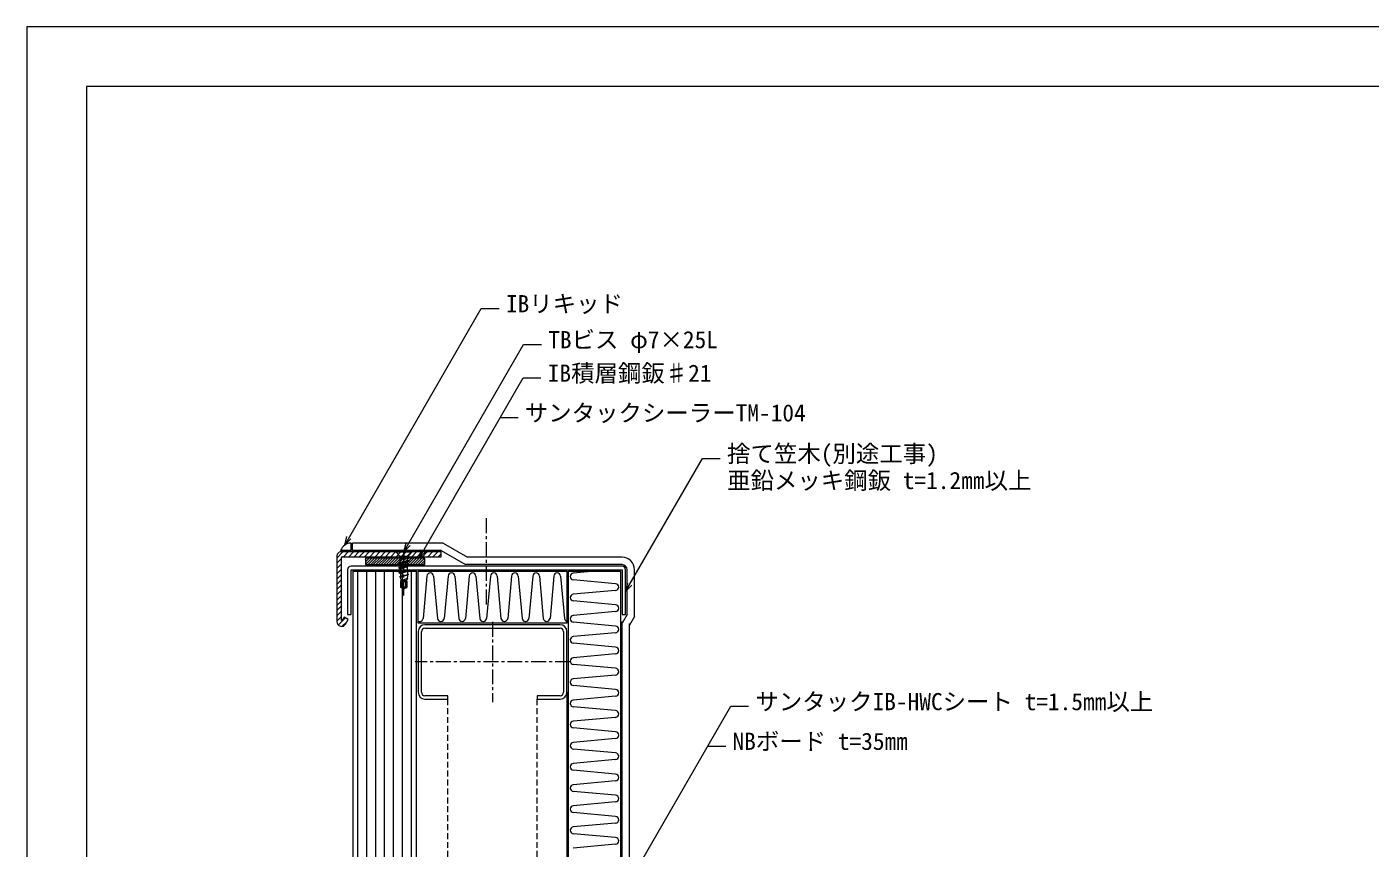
# Model space of a CAD drawing. Units: millimetres, scale not verified. Extents: x -840 to 840, y -594 to 594.
# Drawn here: x -840 to 63, y 42 to 594 of the extents above; entities that cross this region are included whole.
import ezdxf
from ezdxf.enums import TextEntityAlignment as Align

# ---------------------------------------------------------------- set-up
doc = ezdxf.new("R2010")
doc.units = ezdxf.units.MM
doc.header["$LTSCALE"] = 2
doc.linetypes.add('CHAIN1', pattern=[8, 5, -1, 1, -1])
doc.linetypes.add('DASHED2', pattern=[3, 2, -1])
for name, color, linetype, lineweight in [('0-0_鋼材(受け鋼鈑)', 7, 'Continuous', 9), ('0-1_輪郭線', 2, 'Continuous', 9), ('0-2_図面枠', 7, 'Continuous', 9), ('0-3_文字', 5, 'Continuous', 9), ('0-7_部材(ﾋﾞｽ類)', 7, 'Continuous', 9), ('0-8_中心線', 2, 'CHAIN1', 9), ('0-A_断熱材', 4, 'Continuous', 9), ('0-B_IBｼｰﾄ', 4, 'Continuous', 9), ('0-C_部材(積層鋼板)', 4, 'Continuous', 9), ('0-D_IBリキッド', 7, 'Continuous', 9), ('0-E_寸法線', 7, 'Continuous', 9), ('1-1_鋼材(C型・H鋼ｅｔｃ)', 7, 'Continuous', 9), ('1-2_躯体', 7, 'Continuous', 9), ('1-3_ブチルﾃｰﾌﾟ', 4, 'Continuous', 9)]:
    doc.layers.add(name, color=color, linetype=linetype, lineweight=lineweight)
doc.styles.add('ＭＳ ゴシック', font='')
doc.styles.get('ＭＳ ゴシック').set_extended_font_data('MS Gothic')

msp = doc.modelspace()

# ---------------------------------------------------------------- linework, layer by layer
at = {"layer": '0-0_鋼材(受け鋼鈑)'}
msp.add_line((-440.057, 231.646), (-622.057, 231.646), dxfattribs=at)
at = {"layer": '0-0_鋼材(受け鋼鈑)', "linetype": 'DASHED2'}
for p, q in [((-557.057, -485.754), (-557.057, 142.246)), ((-497.057, -485.754), (-497.057, 142.246))]:
    msp.add_line(p, q, dxfattribs=at)
at = {"layer": '0-0_鋼材(受け鋼鈑)'}
for points in [[(-624.457, 229.246), (-624.457, 199.246), (-622.057, 199.246)], [(-622.057, 199.246), (-622.057, 229.246), (-440.057, 229.246), (-440.057, 199.246), (-437.657, 199.246), (-437.657, 229.246)]]:
    msp.add_lwpolyline(points, dxfattribs=at)
for centre, start, end in [((-622.057, 229.246), 90, 180), ((-440.057, 229.246), 0, 90)]:
    msp.add_arc(centre, 2.4, start, end, dxfattribs=at)
at = {"layer": '0-1_輪郭線'}
msp.add_lwpolyline([(800, 554), (-800, 554), (-800, -554), (800, -554)], close=True, dxfattribs=at)
at = {"layer": '0-2_図面枠'}
msp.add_lwpolyline([(840, -594), (840, 594), (-840, 594), (-840, -594)], close=True, dxfattribs=at)
at = {"layer": '0-7_部材(ﾋﾞｽ類)'}
for p, q in [((-592.146, 241.306), (-581.118, 241.306)), ((-592.146, 241.306), (-592.146, 241.146)), ((-592.146, 241.146), (-581.118, 241.146)), ((-589.398, 238.398), (-592.146, 241.146)), ((-589.398, 238.398), (-583.866, 238.398)), ((-589.398, 238.398), (-589.398, 237.191)), ((-589.398, 237.191), (-583.866, 237.191)), ((-589.138, 233.751), (-589.138, 236.867)), ((-589.132, 237.1), (-589.132, 237.191)), ((-588.178, 237.101), (-588.158, 237.101)), ((-588.178, 237.014), (-588.158, 237.014)), ((-584.138, 235.277), (-584.138, 237.191)), ((-583.866, 238.398), (-581.118, 241.146)), ((-583.866, 238.398), (-583.866, 237.191)), ((-581.118, 241.306), (-581.118, 241.146)), ((-589.132, 230.657), (-589.132, 232.953)), ((-589.132, 227.594), (-589.132, 229.859)), ((-589.01, 226.73), (-588.872, 224.53)), ((-589.01, 224.475), (-584.172, 225.988)), ((-583.457, 225.988), (-589.01, 224.475)), ((-584.172, 228.27), (-584.255, 225.988)), ((-583.457, 225.988), (-584.172, 225.988)), ((-583.457, 225.988), (-584.172, 225.493)), ((-584.132, 232.181), (-584.132, 234.451)), ((-584.132, 229.119), (-584.132, 231.356)), ((-589.505, 224.475), (-589.01, 224.475)), ((-584.172, 225.493), (-589.01, 224.173)), ((-589.01, 221.795), (-588.872, 221.795)), ((-588.872, 224.173), (-588.706, 221.865)), ((-583.952, 223.335), (-588.872, 221.795)), ((-584.31, 223.115), (-588.872, 221.658)), ((-588.442, 221.308), (-588.707, 221.725)), ((-588.222, 217.81), (-588.607, 217.325)), ((-586.632, 216.308), (-588.607, 217.325)), ((-588.222, 217.81), (-588.222, 221.308)), ((-586.582, 216.333), (-588.222, 217.81)), ((-586.632, 221.308), (-585.837, 222.628)), ((-586.632, 216.308), (-586.632, 221.308)), ((-586.632, 216.308), (-584.575, 217.325)), ((-586.631, 216.374), (-584.877, 217.628)), ((-586.258, 221.929), (-584.877, 221.929)), ((-584.877, 217.628), (-584.877, 221.929)), ((-584.575, 217.325), (-584.877, 217.628)), ((-584.722, 221.308), (-584.455, 223.057)), ((-584.311, 225.446), (-584.455, 223.251)), ((-583.952, 223.335), (-584.31, 223.115)), ((-583.952, 223.335), (-584.255, 223.335))]:
    msp.add_line(p, q, dxfattribs=at)
for points in [[(-582.935, 235.143), (-584.172, 235.281), (-589.01, 233.768), (-590.33, 233.592), (-589.01, 232.888), (-584.172, 234.428)], [(-582.935, 232.048), (-584.172, 232.186), (-589.01, 230.673), (-590.33, 230.497), (-589.01, 229.793), (-584.172, 231.333)], [(-582.935, 228.985), (-584.172, 229.123), (-589.01, 227.61), (-590.33, 227.434), (-589.01, 226.73), (-584.172, 228.27)]]:
    msp.add_lwpolyline(points, close=True, dxfattribs=at)
for points in [[(-583.177, 235.17), (-584.119, 235.056), (-584.448, 235.001), (-584.776, 234.939), (-585.104, 234.869), (-585.432, 234.793), (-585.758, 234.709), (-586.084, 234.619), (-586.408, 234.523), (-586.731, 234.422), (-587.053, 234.315), (-587.231, 234.247), (-587.414, 234.18), (-587.6, 234.112), (-587.79, 234.045), (-587.984, 233.977), (-588.182, 233.91), (-588.385, 233.842), (-588.592, 233.775), (-588.804, 233.707), (-589.021, 233.64), (-589.149, 233.616), (-589.277, 233.596), (-589.406, 233.578), (-589.536, 233.564), (-589.665, 233.552), (-589.793, 233.542), (-589.92, 233.535), (-590.045, 233.531), (-590.167, 233.528), (-590.209, 233.528)], [(-582.935, 235.143), (-584.127, 234.99), (-584.461, 234.93), (-584.794, 234.863), (-585.125, 234.789), (-585.453, 234.71), (-585.779, 234.625), (-586.102, 234.534), (-586.422, 234.437), (-586.739, 234.336), (-587.053, 234.228), (-587.231, 234.161), (-587.414, 234.093), (-587.6, 234.026), (-587.79, 233.958), (-587.984, 233.891), (-588.182, 233.823), (-588.385, 233.756), (-588.592, 233.688), (-588.804, 233.621), (-589.021, 233.553), (-589.133, 233.537), (-589.25, 233.523), (-589.371, 233.51), (-589.495, 233.498), (-589.622, 233.487), (-589.752, 233.476), (-589.884, 233.467), (-590.018, 233.458), (-590.072, 233.455)], [(-588.452, 237.191), (-589.486, 237.053), (-588.166, 236.349), (-585.522, 237.191)], [(-588.178, 237.101), (-588.306, 237.077), (-588.434, 237.056), (-588.563, 237.039), (-588.693, 237.025), (-588.822, 237.013), (-588.95, 237.003), (-589.077, 236.996), (-589.201, 236.992), (-589.324, 236.989), (-589.366, 236.989)], [(-588.178, 237.014), (-588.29, 236.998), (-588.407, 236.984), (-588.528, 236.971), (-588.652, 236.959), (-588.779, 236.948), (-588.909, 236.937), (-589.041, 236.928), (-589.174, 236.919), (-589.229, 236.916)], [(-587.89, 237.191), (-587.961, 237.168), (-588.178, 237.101), (-588.158, 237.101)], [(-587.622, 237.191), (-587.749, 237.149), (-587.961, 237.082), (-588.178, 237.014), (-588.158, 237.014)], [(-583.177, 232.075), (-584.119, 231.961), (-584.448, 231.907), (-584.776, 231.844), (-585.104, 231.775), (-585.432, 231.698), (-585.758, 231.614), (-586.084, 231.525), (-586.408, 231.429), (-586.731, 231.327), (-587.053, 231.22), (-587.231, 231.152), (-587.414, 231.085), (-587.6, 231.017), (-587.79, 230.95), (-587.984, 230.882), (-588.182, 230.815), (-588.385, 230.747), (-588.592, 230.68), (-588.804, 230.612), (-589.021, 230.545), (-589.149, 230.521), (-589.277, 230.501), (-589.406, 230.483), (-589.536, 230.469), (-589.665, 230.457), (-589.793, 230.448), (-589.92, 230.441), (-590.045, 230.436), (-590.167, 230.433), (-590.209, 230.433)], [(-583.177, 229.012), (-584.119, 228.898), (-584.448, 228.844), (-584.776, 228.782), (-585.104, 228.712), (-585.432, 228.635), (-585.758, 228.552), (-586.084, 228.462), (-586.408, 228.366), (-586.731, 228.264), (-587.053, 228.157), (-587.231, 228.09), (-587.414, 228.022), (-587.6, 227.955), (-587.79, 227.887), (-587.984, 227.82), (-588.182, 227.752), (-588.385, 227.685), (-588.592, 227.617), (-588.804, 227.55), (-589.021, 227.482), (-589.149, 227.458), (-589.277, 227.438), (-589.406, 227.421), (-589.536, 227.406), (-589.665, 227.394), (-589.793, 227.385), (-589.92, 227.378), (-590.045, 227.373), (-590.167, 227.37), (-590.209, 227.37)], [(-582.935, 232.048), (-584.127, 231.895), (-584.461, 231.835), (-584.794, 231.768), (-585.125, 231.695), (-585.453, 231.615), (-585.779, 231.53), (-586.102, 231.439), (-586.422, 231.343), (-586.739, 231.241), (-587.053, 231.134), (-587.231, 231.066), (-587.414, 230.999), (-587.6, 230.931), (-587.79, 230.864), (-587.984, 230.796), (-588.182, 230.729), (-588.385, 230.661), (-588.592, 230.594), (-588.804, 230.526), (-589.021, 230.459), (-589.133, 230.443), (-589.25, 230.428), (-589.371, 230.415), (-589.495, 230.403), (-589.622, 230.392), (-589.752, 230.382), (-589.884, 230.372), (-590.018, 230.363), (-590.072, 230.36)], [(-582.935, 228.985), (-584.127, 228.833), (-584.461, 228.772), (-584.794, 228.705), (-585.125, 228.632), (-585.453, 228.552), (-585.779, 228.467), (-586.102, 228.376), (-586.422, 228.28), (-586.739, 228.178), (-587.053, 228.071), (-587.231, 228.003), (-587.414, 227.936), (-587.6, 227.868), (-587.79, 227.801), (-587.984, 227.733), (-588.182, 227.666), (-588.385, 227.598), (-588.592, 227.531), (-588.804, 227.463), (-589.021, 227.396), (-589.133, 227.38), (-589.25, 227.365), (-589.371, 227.352), (-589.495, 227.34), (-589.622, 227.329), (-589.752, 227.319), (-589.884, 227.309), (-590.018, 227.3), (-590.072, 227.297)], [(-589.01, 224.475), (-589.505, 224.475), (-589.01, 224.173)], [(-584.255, 223.335), (-588.872, 221.795), (-589.01, 221.795), (-588.872, 221.658)], [(-588.607, 217.325), (-588.607, 221.308), (-584.575, 221.308), (-584.575, 217.325)], [(-586.632, 216.378), (-585.317, 218.162), (-585.317, 221.308)]]:
    msp.add_lwpolyline(points, dxfattribs=at)
at = {"layer": '0-8_中心線'}
for p, q in [((-531.057, 205.857), (-531.057, 265.253)), ((-586.632, 211.948), (-586.632, 242.87)), ((-527.057, 194.246), (-527.057, 140.246)), ((-475.057, 167.246), (-579.057, 167.246))]:
    msp.add_line(p, q, dxfattribs=at)
at = {"layer": '0-A_断熱材'}
for p, q in [((-458.557, 228.246), (-472.792, 226.945)), ((-571.134, 224.98), (-573.735, 196.511)), ((-566.627, 224.98), (-564.027, 196.511)), ((-556.919, 224.98), (-559.52, 196.511)), ((-552.412, 224.98), (-549.812, 196.511)), ((-542.705, 224.98), (-545.305, 196.511)), ((-538.198, 224.98), (-535.597, 196.511)), ((-528.49, 224.98), (-531.09, 196.511)), ((-523.983, 224.98), (-521.383, 196.511)), ((-514.275, 224.98), (-516.876, 196.511)), ((-509.768, 224.98), (-507.168, 196.511)), ((-500.06, 224.98), (-502.661, 196.511)), ((-495.554, 224.98), (-492.953, 196.511)), ((-485.846, 224.98), (-488.446, 196.511)), ((-481.339, 224.98), (-478.738, 196.511)), ((-444.323, 219.838), (-472.792, 222.438)), ((-444.323, 215.331), (-472.792, 212.731)), ((-444.323, 205.623), (-472.792, 208.224)), ((-444.323, 201.116), (-472.792, 198.516)), ((-444.323, 191.409), (-472.792, 194.009)), ((-444.323, 186.902), (-472.792, 184.301)), ((-444.323, 177.194), (-472.792, 179.794)), ((-444.323, 172.687), (-472.792, 170.086)), ((-444.323, 162.979), (-472.792, 165.58)), ((-444.323, 158.472), (-472.792, 155.872)), ((-444.323, 148.764), (-472.792, 151.365)), ((-444.323, 144.257), (-472.792, 141.657)), ((-444.323, 134.55), (-472.792, 137.15)), ((-444.323, 130.043), (-472.792, 127.442)), ((-444.323, 120.335), (-472.792, 122.935)), ((-444.323, 115.828), (-472.792, 113.227)), ((-444.323, 106.12), (-472.792, 108.721)), ((-444.323, 101.613), (-472.792, 99.013)), ((-444.323, 91.905), (-472.792, 94.506)), ((-444.323, 87.399), (-472.792, 84.798)), ((-444.323, 77.691), (-472.792, 80.291)), ((-444.323, 73.184), (-472.792, 70.583)), ((-444.323, 63.476), (-472.792, 66.076)), ((-444.323, 58.969), (-472.792, 56.369)), ((-444.323, 49.261), (-472.792, 51.862)), ((-444.323, 44.754), (-472.792, 42.154))]:
    msp.add_line(p, q, dxfattribs=at)
at = {"layer": '0-A_断熱材', "color": 7}
for points in [[(-577.057, 228.246), (-477.057, 228.246), (-477.057, 193.246), (-577.057, 193.246)], [(-476.057, -233.754), (-476.057, 228.246), (-441.057, 228.246), (-441.057, -233.754)]]:
    msp.add_lwpolyline(points, close=True, dxfattribs=at)
at = {"layer": '0-A_断熱材'}
for centre, start, end in [((-568.881, 224.769), 5.35135, 174.64865), ((-554.666, 224.769), 5.35135, 174.64865), ((-540.451, 224.769), 5.35135, 174.64865), ((-526.236, 224.769), 5.35135, 174.64865), ((-512.022, 224.769), 5.35135, 174.64865), ((-497.807, 224.769), 5.35135, 174.64865), ((-483.592, 224.769), 5.35135, 174.64865), ((-472.581, 224.692), 95.35135, 264.64865), ((-444.534, 217.585), 275.35135, 84.64865), ((-472.581, 210.477), 95.35135, 264.64865), ((-444.534, 203.37), 275.35135, 84.64865), ((-575.988, 196.722), 241.80374, 354.64865), ((-561.773, 196.722), 185.35135, 354.64865), ((-547.559, 196.722), 185.35135, 354.64865), ((-533.344, 196.722), 185.35135, 354.64865), ((-519.129, 196.722), 185.35135, 354.64865), ((-504.914, 196.722), 185.35135, 354.64865), ((-490.7, 196.722), 185.35135, 354.64865), ((-476.485, 196.722), 185.35135, 255.34695), ((-472.581, 196.262), 95.35135, 264.64865), ((-444.534, 189.155), 275.35135, 84.64865), ((-472.581, 182.048), 95.35135, 264.64865), ((-444.534, 174.94), 275.35135, 84.64865), ((-472.581, 167.833), 95.35135, 264.64865), ((-444.534, 160.726), 275.35135, 84.64865), ((-472.581, 153.618), 95.35135, 264.64865), ((-444.534, 146.511), 275.35135, 84.64865), ((-472.581, 139.404), 95.35135, 264.64865), ((-472.581, 125.189), 95.35135, 264.64865), ((-444.534, 132.296), 275.35135, 84.64865), ((-444.534, 118.081), 275.35135, 84.64865), ((-472.581, 110.974), 95.35135, 264.64865), ((-444.534, 103.867), 275.35135, 84.64865), ((-472.581, 96.759), 95.35135, 264.64865), ((-444.534, 89.652), 275.35135, 84.64865), ((-472.581, 82.545), 95.35135, 264.64865), ((-444.534, 75.437), 275.35135, 84.64865), ((-472.581, 68.33), 95.35135, 264.64865), ((-444.534, 61.222), 275.35135, 84.64865), ((-472.581, 54.115), 95.35135, 264.64865), ((-444.534, 47.008), 275.35135, 84.64865)]:
    msp.add_arc(centre, 2.263, start, end, dxfattribs=at)
at = {"layer": '0-B_IBｼｰﾄ', "color": 7}
for p, q in [((-560.292, 247.146), (-621.132, 247.146)), ((-621.132, 242.146), (-621.132, 247.146)), ((-560.292, 247.146), (-543.838, 237.646)), ((-561.632, 242.146), (-621.132, 242.146)), ((-561.632, 242.146), (-545.178, 232.646)), ((-440.057, 237.646), (-543.838, 237.646)), ((-440.057, 232.646), (-545.178, 232.646)), ((-436.657, 199.246), (-436.657, 229.246)), ((-431.657, 197.906), (-431.657, 229.246)), ((-436.657, 199.246), (-440.057, 193.357)), ((-440.057, -212.583), (-440.057, 194.357)), ((-431.657, 197.906), (-435.057, 192.017)), ((-435.057, -210.764), (-435.057, 193.017))]:
    msp.add_line(p, q, dxfattribs=at)
for radius in [8.4, 3.4]:
    msp.add_arc((-440.057, 229.246), radius, 0, 90, dxfattribs=at)
at = {"layer": '0-C_部材(積層鋼板)'}
for p, q in [((-631.632, 237.083), (-627.569, 241.146)), ((-631.632, 233.547), (-628.465, 236.714)), ((-628.465, 195.139), (-628.465, 237.479)), ((-627.2, 237.979), (-624.034, 241.146)), ((-623.665, 237.979), (-620.498, 241.146)), ((-620.129, 237.979), (-616.963, 241.146)), ((-616.594, 237.979), (-613.427, 241.146)), ((-613.058, 237.979), (-609.892, 241.146)), ((-609.523, 237.979), (-606.356, 241.146)), ((-605.987, 237.979), (-602.821, 241.146)), ((-602.452, 237.979), (-599.285, 241.146)), ((-598.916, 237.979), (-595.75, 241.146)), ((-595.381, 237.979), (-592.214, 241.146)), ((-591.845, 237.979), (-588.678, 241.146)), ((-584.774, 237.979), (-581.607, 241.146)), ((-581.239, 237.979), (-578.072, 241.146)), ((-577.703, 237.979), (-574.536, 241.146)), ((-574.167, 237.979), (-571.001, 241.146)), ((-570.632, 237.979), (-567.465, 241.146)), ((-567.096, 237.979), (-563.93, 241.146)), ((-563.561, 237.979), (-561.632, 239.908)), ((-631.632, 230.012), (-628.465, 233.178)), ((-631.632, 226.476), (-628.465, 229.643)), ((-631.632, 222.941), (-628.465, 226.107)), ((-631.632, 219.405), (-628.465, 222.572)), ((-631.632, 215.87), (-628.465, 219.036)), ((-631.632, 212.334), (-628.465, 215.501)), ((-631.632, 208.799), (-628.465, 211.965)), ((-631.632, 205.263), (-628.465, 208.43)), ((-631.632, 201.728), (-628.465, 204.894)), ((-631.632, 198.192), (-628.465, 201.359)), ((-631.632, 194.656), (-628.465, 197.823)), ((-630.698, 192.055), (-625.935, 196.818)), ((-628.024, 191.193), (-624.841, 194.376))]:
    msp.add_line(p, q, dxfattribs=at)
at = {"layer": '0-C_部材(積層鋼板)', "color": 7}
for p, q in [((-631.632, 238.646), (-631.632, 194.265)), ((-628.465, 195.139), (-628.465, 237.479))]:
    msp.add_line(p, q, dxfattribs=at)
at = {"layer": '0-C_部材(積層鋼板)'}
for points in [[(-631.632, 238.646), (-631.632, 194.265), (-631.632, 194.271)], [(-627.965, 237.979), (-586.632, 237.979), (-586.632, 241.146), (-629.132, 241.146)], [(-588.31, 237.979), (-586.632, 239.656), (-585.143, 241.146)], [(-625.805, 192.707), (-624.057, 195.734), (-626.8, 197.317), (-628.112, 195.045)]]:
    msp.add_lwpolyline(points, dxfattribs=at)
at = {"layer": '0-C_部材(積層鋼板)', "color": 7}
for points in [[(-627.965, 237.979), (-561.632, 237.979), (-561.632, 241.146), (-629.132, 241.146)], [(-625.805, 192.707), (-624.057, 195.734), (-626.8, 197.317), (-628.112, 195.045)]]:
    msp.add_lwpolyline(points, dxfattribs=at)
at = {"layer": '0-C_部材(積層鋼板)'}
msp.add_lwpolyline([(-561.632, 237.979), (-561.632, 241.146), (-586.632, 241.146), (-586.632, 237.979)], close=True, dxfattribs=at)
for centre, radius, start, end in [((-629.132, 238.646), 2.5, 90, 180), ((-627.965, 237.479), 0.5, 90, 180), ((-628.509, 194.268), 3.123, 179.94418, 330), ((-628.276, 195.139), 0.19, 180, 330)]:
    msp.add_arc(centre, radius, start, end, dxfattribs=at)
at = {"layer": '0-C_部材(積層鋼板)', "color": 7}
for centre, radius, start, end in [((-629.132, 238.646), 2.5, 90, 180), ((-627.965, 237.479), 0.5, 90, 180), ((-628.509, 194.268), 3.123, 179.94418, 330), ((-628.276, 195.139), 0.19, 180, 330)]:
    msp.add_arc(centre, radius, start, end, dxfattribs=at)
at = {"layer": '0-D_IBリキッド'}
for q in [(-622.132, 247.146), (-629.132, 242.146)]:
    msp.add_line((-622.132, 242.146), q, dxfattribs=at)
msp.add_arc((-622.132, 239.746), 7.4, 90, 161.07536, dxfattribs=at)
at = {"layer": '0-E_寸法線'}
for p, q in [((-521.916, 331.448), (-509.916, 331.448)), ((-441.057, 9.075), (-366.946, 137.441)), ((-366.946, 137.441), (-354.946, 137.441)), ((-382.343, 110.773), (-370.343, 110.773))]:
    msp.add_line(p, q, dxfattribs=at)
for points in [[(-626.433, 245.767), (-534.62, 404.795), (-522.62, 404.795)], [(-586.632, 241.306), (-506.187, 380.642), (-494.187, 380.642)], [(-576.457, 236.979), (-506.519, 358.117), (-494.519, 358.117)], [(-437.657, 214.556), (-385.99, 304.047), (-373.99, 304.047)], [(-622.191, 250.01), (-626.433, 245.767), (-624.88, 251.563)], [(-582.389, 245.549), (-586.632, 241.306), (-585.079, 247.102)], [(-572.215, 241.222), (-576.457, 236.979), (-574.905, 242.775)], [(-433.415, 218.799), (-437.657, 214.556), (-436.105, 220.352)]]:
    msp.add_lwpolyline(points, dxfattribs=at)
at = {"layer": '1-1_鋼材(C型・H鋼ｅｔｃ)'}
for p, q in [((-481.657, 192.246), (-572.457, 192.246)), ((-572.457, 189.946), (-481.657, 189.946)), ((-577.057, 187.646), (-577.057, 146.846)), ((-574.757, 146.846), (-574.757, 187.646)), ((-479.357, 187.646), (-479.357, 146.846)), ((-477.057, 146.846), (-477.057, 187.646))]:
    msp.add_line(p, q, dxfattribs=at)
for points in [[(-572.457, 142.246), (-557.057, 142.246), (-557.057, 144.546), (-572.457, 144.546)], [(-481.657, 144.546), (-497.057, 144.546), (-497.057, 142.246), (-481.657, 142.246)]]:
    msp.add_lwpolyline(points, dxfattribs=at)
for centre, radius, start, end in [((-572.457, 187.646), 4.6, 90, 180), ((-572.457, 187.646), 2.3, 90, 180), ((-481.657, 187.646), 4.6, 0, 90), ((-481.657, 187.646), 2.3, 0, 90), ((-572.457, 146.846), 4.6, 180, 270), ((-572.457, 146.846), 2.3, 180, 270), ((-481.657, 146.846), 2.3, 270, 0), ((-481.657, 146.846), 4.6, 270, 0)]:
    msp.add_arc(centre, radius, start, end, dxfattribs=at)
at = {"layer": '1-2_躯体'}
for p, q in [((-621.057, 228.246), (-578.057, 228.246)), ((-621.057, 228.246), (-621.057, -485.754)), ((-578.057, -485.754), (-578.057, 228.246)), ((-477.057, 146.846), (-477.057, -485.754))]:
    msp.add_line(p, q, dxfattribs=at)
at = {"layer": '1-2_躯体', "color": 4}
for p, q in [((-617.557, -485.754), (-617.557, 228.246)), ((-611.557, -485.754), (-611.557, 228.246)), ((-605.557, -485.754), (-605.557, 228.246)), ((-599.557, -485.754), (-599.557, 228.246)), ((-593.557, -485.754), (-593.557, 228.246)), ((-587.557, -485.754), (-587.557, 228.246)), ((-581.557, -485.754), (-581.557, 228.246))]:
    msp.add_line(p, q, dxfattribs=at)
at = {"layer": '1-3_ブチルﾃｰﾌﾟ'}
for p, q in [((-612.465, 236.198), (-611.684, 236.979)), ((-612.465, 234.43), (-609.916, 236.979)), ((-612.465, 232.662), (-608.148, 236.979)), ((-610.714, 232.646), (-606.381, 236.979)), ((-608.946, 232.646), (-604.613, 236.979)), ((-607.178, 232.646), (-602.845, 236.979)), ((-605.411, 232.646), (-601.077, 236.979)), ((-603.643, 232.646), (-599.31, 236.979)), ((-601.875, 232.646), (-597.542, 236.979)), ((-600.107, 232.646), (-595.774, 236.979)), ((-598.34, 232.646), (-594.006, 236.979)), ((-596.572, 232.646), (-592.239, 236.979)), ((-594.804, 232.646), (-590.471, 236.979)), ((-593.036, 232.646), (-588.703, 236.979)), ((-591.269, 232.646), (-586.935, 236.979)), ((-589.501, 232.646), (-585.167, 236.979)), ((-587.733, 232.646), (-583.4, 236.979)), ((-585.965, 232.646), (-581.632, 236.979)), ((-584.197, 232.646), (-579.864, 236.979)), ((-582.43, 232.646), (-578.096, 236.979)), ((-580.662, 232.646), (-576.329, 236.979)), ((-578.894, 232.646), (-574.561, 236.979)), ((-577.126, 232.646), (-572.793, 236.979)), ((-575.359, 232.646), (-572.465, 235.539)), ((-573.591, 232.646), (-572.465, 233.771))]:
    msp.add_line(p, q, dxfattribs=at)
at = {"layer": '1-3_ブチルﾃｰﾌﾟ', "color": 7}
msp.add_lwpolyline([(-612.465, 232.646), (-572.465, 232.646), (-572.465, 236.979), (-612.465, 236.979)], close=True, dxfattribs=at)
at = {"layer": '1-3_ブチルﾃｰﾌﾟ'}
msp.add_lwpolyline([(-612.465, 232.646), (-572.465, 232.646), (-572.465, 236.979), (-612.465, 236.979)], close=True, dxfattribs=at)

# ---------------------------------------------------------------- texts
at = {"layer": '0-3_文字', "color": 7, "style": 'ＭＳ ゴシック'}
for s, p in [('IBリキッド', (-518.079, 398.736)), ('TBビス φ7×25L', (-489.647, 374.583)), ('IB積層鋼鈑♯21', (-489.979, 352.058)), ('サンタックシーラーTM-104', (-505.375, 325.389)), ('捨て笠木(別途工事)', (-369.45, 297.988)), ('亜鉛メッキ鋼鈑 t=1.2㎜以上', (-369.45, 279.988)), ('サンタックIB-HWCシート t=1.5㎜以上', (-350.405, 131.382)), ('NBボード t=35㎜', (-365.802, 104.714))]:
    msp.add_text(s, height=11.54, dxfattribs=at).set_placement(p, align=Align.BOTTOM_LEFT)

doc.saveas('drawing.dxf')
